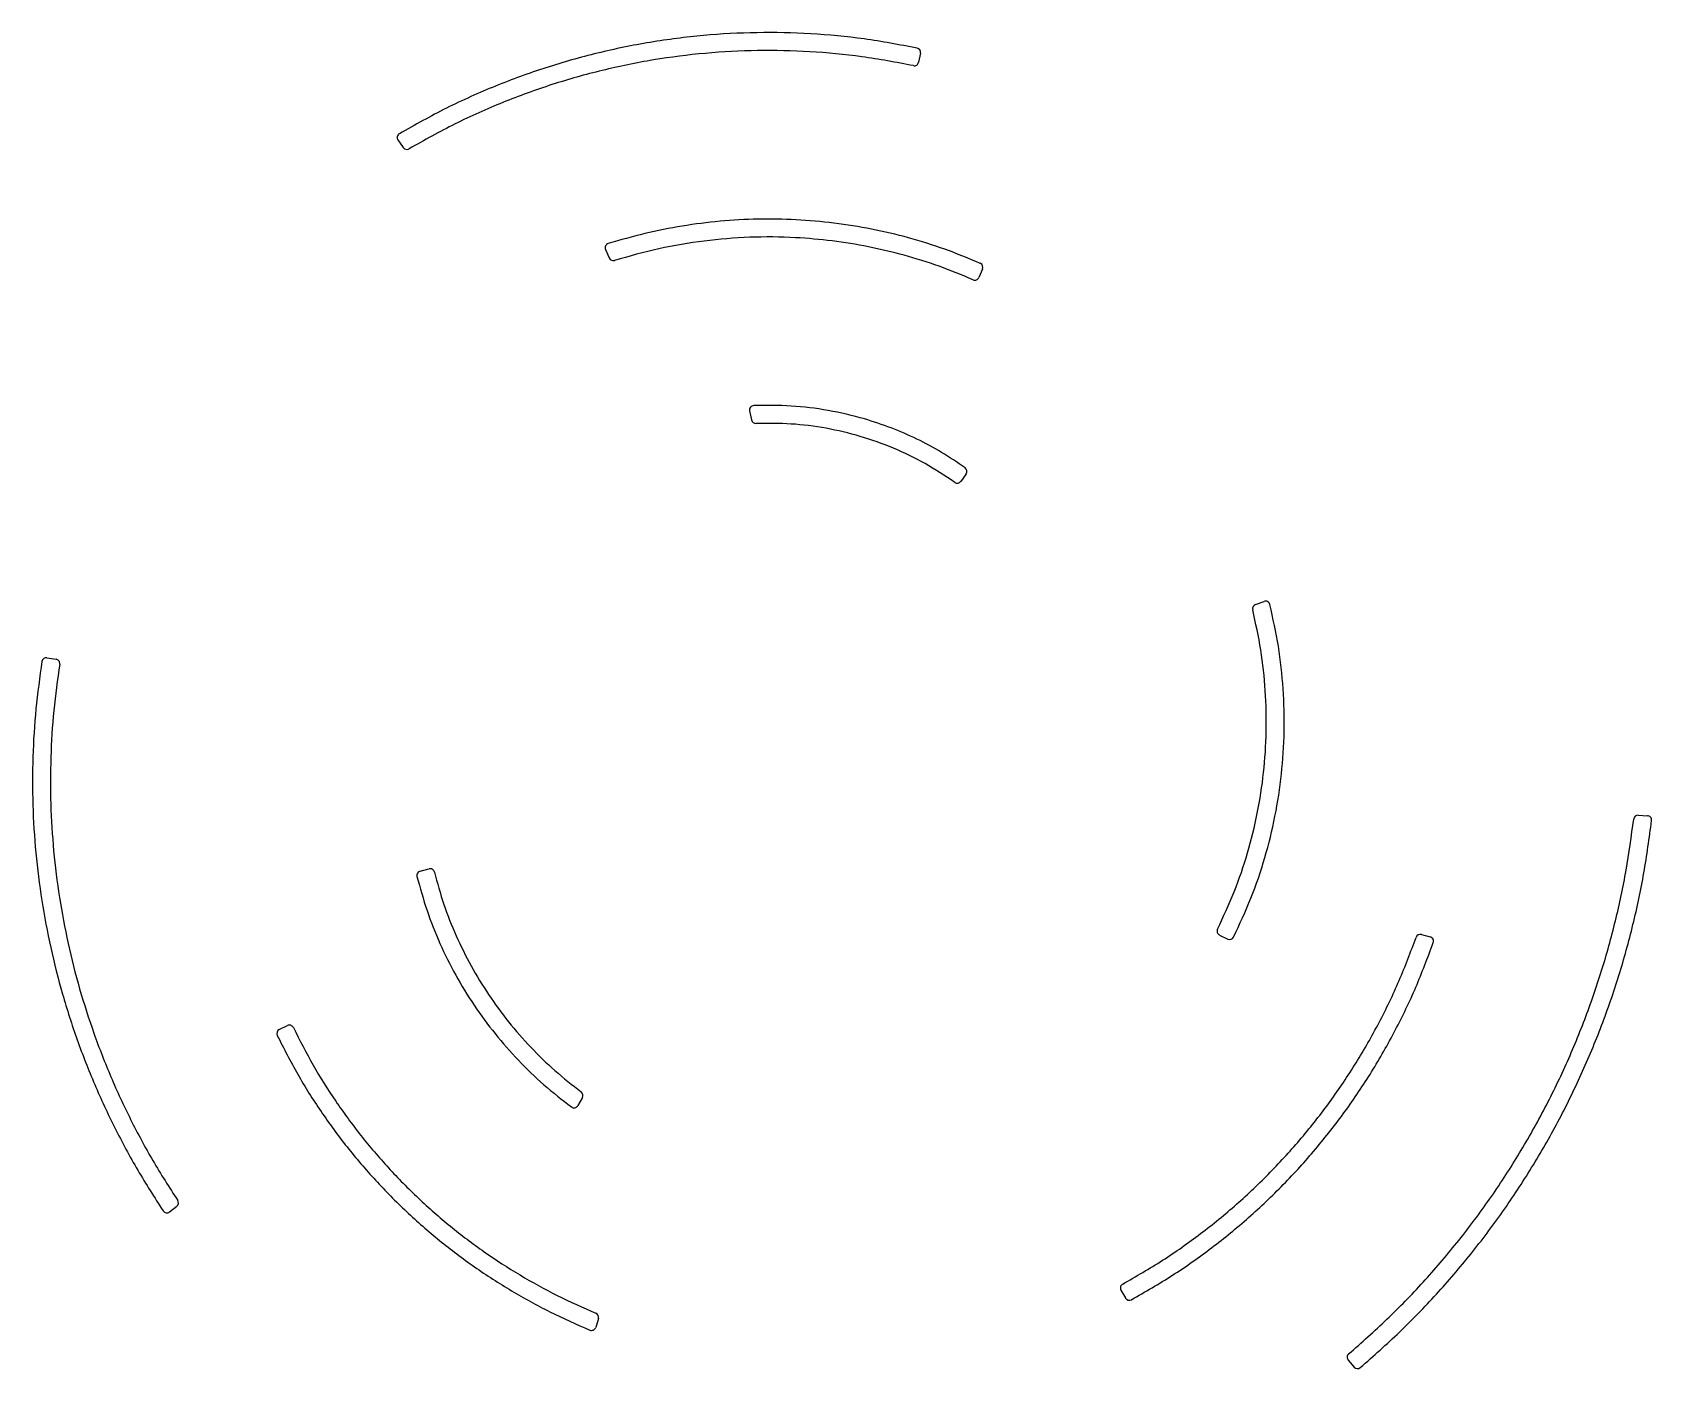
# Model space of a CAD drawing. Header units: millimetres. Extents: x -25.6 to 28.6, y -20.7 to 24.1.
import ezdxf

# ---------------------------------------------------------------- set-up
doc = ezdxf.new("R2010")
doc.units = ezdxf.units.MM

msp = doc.modelspace()

# ---------------------------------------------------------------- linework, layer by layer
at = {"color": 7, "linetype": 'Continuous', "lineweight": 25}
for p, q in [((4.089, 23.377), (4.028, 23.078)), ((-13.398, 20.475), (-13.222, 20.223)), ((-6.451, 16.808), (-6.33, 16.525)), ((6.17, 16.154), (6.05, 15.873)), ((-1.629, 11.406), (-1.567, 11.103)), ((5.62, 9.3), (5.445, 9.049)), ((15.306, 4.922), (15.594, 5.029)), ((-25.147, 3.144), (-24.845, 3.098)), ((28.12, -2.127), (28.426, -2.143)), ((-12.656, -4), (-12.36, -3.924)), ((14.1, -6.137), (14.375, -6.272)), ((20.858, -6.124), (21.155, -6.2)), ((-17.373, -9.302), (-17.098, -9.167)), ((-7.227, -11.577), (-7.377, -11.847)), ((-21.048, -15.407), (-20.805, -15.219)), ((10.803, -18.021), (10.951, -18.288)), ((-6.688, -18.978), (-6.78, -19.271)), ((18.408, -20.368), (18.607, -20.601))]:
    msp.add_line(p, q, dxfattribs=at)
for centre, start, end in [((3.945, 23.407), 348.3875, 78.0317), ((3.884, 23.107), 258.0271, 348.3875), ((-13.277, 20.559), 120.526, 214.8378), ((-13.102, 20.307), 214.8378, 300.4712), ((-6.316, 16.866), 107.3688, 203.2255), ((-6.195, 16.583), 203.2255, 287.2668), ((6.035, 16.212), 336.7746, 66.2923), ((5.914, 15.931), 246.2836, 336.7746), ((-1.485, 11.436), 92.4679, 191.6122), ((-1.423, 11.132), 191.6122, 272.2157), ((5.499, 9.384), 325.1619, 54.4039), ((5.324, 9.133), 234.3819, 325.1619), ((15.357, 4.785), 110.3239, 193.7667), ((15.645, 4.891), 13.8902, 110.3239), ((-25.17, 2.999), 81.2905, 170.9596), ((-24.867, 2.952), 350.9555, 81.2905), ((28.112, -2.274), 87.0964, 173.3553), ((28.418, -2.29), 353.3956, 87.0964), ((-12.619, -4.143), 104.5181, 193.8925), ((-12.323, -4.066), 13.8777, 104.5181), ((14.165, -6.005), 153.322, 243.8702), ((14.44, -6.14), 243.8702, 333.3374), ((20.821, -6.266), 75.4842, 160.6317), ((21.118, -6.343), 340.6992, 75.4842), ((-17.033, -9.299), 25.6986, 116.1292), ((-17.308, -9.434), 116.1292, 205.7053), ((-7.505, -11.775), 233.4129, 330.9663), ((-7.355, -11.506), 330.9663, 53.2424), ((-20.895, -15.103), 307.7415, 33.6483), ((-21.138, -15.29), 213.6964, 307.7415), ((10.932, -17.949), 118.6331, 209.0325), ((11.08, -18.217), 209.0325, 298.6388), ((-6.828, -18.934), 342.5806, 67.3386), ((-6.92, -19.227), 247.4172, 342.5806), ((18.52, -20.273), 130.3372, 220.6448), ((18.719, -20.505), 220.6448, 310.3405)]:
    msp.add_arc(centre, 0.147, start, end, dxfattribs=at)
for points, knots in [([(3.976, 23.551), (3.387, 23.662), (2.209, 23.885), (0.418, 24.05), (-1.38, 24.09), (-3.176, 23.994), (-4.96, 23.765), (-6.722, 23.404), (-8.452, 22.915), (-10.141, 22.298), (-11.784, 21.566), (-12.829, 20.979), (-13.352, 20.686)], [0, 0, 0, 0, 0.0999891, 0.2000179, 0.3000112, 0.4000345, 0.5000458, 0.6000295, 0.7000005, 0.8000127, 0.9000137, 1, 1, 1, 1]), ([(3.853, 22.963), (3.28, 23.072), (2.133, 23.289), (0.388, 23.45), (-1.362, 23.49), (-3.112, 23.397), (-4.849, 23.175), (-6.566, 22.824), (-8.252, 22.349), (-9.897, 21.748), (-11.499, 21.037), (-12.518, 20.466), (-13.027, 20.18)], [0, 0, 0, 0, 0.099956, 0.19996, 0.299933, 0.399944, 0.499949, 0.59994, 0.699924, 0.799956, 0.89998, 1, 1, 1, 1]), ([(6.094, 16.346), (5.702, 16.509), (4.917, 16.834), (3.698, 17.212), (2.457, 17.506), (1.198, 17.708), (-0.072, 17.82), (-1.347, 17.84), (-2.62, 17.769), (-3.884, 17.607), (-5.136, 17.362), (-5.952, 17.125), (-6.36, 17.006)], [0, 0, 0, 0, 0.100015, 0.2, 0.300054, 0.400065, 0.500083, 0.600052, 0.700046, 0.800022, 0.900037, 1, 1, 1, 1]), ([(5.855, 15.796), (5.477, 15.953), (4.721, 16.266), (3.547, 16.63), (2.351, 16.914), (1.138, 17.11), (-0.189, 17.228), (-1.624, 17.24), (-3.155, 17.114), (-4.673, 16.861), (-5.658, 16.582), (-6.151, 16.443)], [0, 0, 0, 0, 0.099959, 0.199905, 0.29993, 0.399925, 0.499937, 0.624935, 0.749947, 0.874969, 1, 1, 1, 1]), ([(5.585, 9.503), (5.326, 9.679), (4.807, 10.031), (3.977, 10.473), (3.115, 10.848), (2.126, 11.182), (1.006, 11.441), (-0.239, 11.598), (-1.074, 11.588), (-1.492, 11.583)], [0, 0, 0, 0, 0.124918, 0.250178, 0.375052, 0.500249, 0.666669, 0.83334, 1, 1, 1, 1]), ([(5.239, 9.013), (4.912, 9.231), (4.26, 9.667), (3.194, 10.177), (2.084, 10.574), (0.935, 10.843), (-0.237, 10.995), (-1.024, 10.988), (-1.417, 10.985)], [0, 0, 0, 0, 0.166359, 0.333054, 0.499786, 0.666295, 0.833115, 1, 1, 1, 1]), ([(14.571, -6.206), (14.774, -5.774), (15.179, -4.911), (15.637, -3.554), (15.98, -2.165), (16.195, -0.75), (16.287, 0.678), (16.25, 2.108), (16.096, 3.531), (15.891, 4.461), (15.788, 4.927)], [0, 0, 0, 0, 0.125043, 0.250074, 0.374976, 0.500098, 0.625093, 0.750074, 0.875042, 1, 1, 1, 1]), ([(14.034, -5.939), (14.228, -5.525), (14.618, -4.697), (15.057, -3.395), (15.388, -2.062), (15.596, -0.704), (15.686, 0.667), (15.652, 2.04), (15.507, 3.408), (15.312, 4.302), (15.214, 4.75)], [0, 0, 0, 0, 0.124951, 0.249915, 0.374795, 0.499889, 0.624898, 0.749919, 0.874952, 1, 1, 1, 1]), ([(-25.315, 3.022), (-25.389, 2.492), (-25.538, 1.431), (-25.635, -0.175), (-25.637, -1.782), (-25.537, -3.387), (-25.337, -4.982), (-25.039, -6.561), (-24.643, -8.119), (-24.151, -9.649), (-23.566, -11.146), (-22.888, -12.603), (-22.128, -14.02), (-21.549, -14.921), (-21.26, -15.372)], [0, 0, 0, 0, 0.083327, 0.166667, 0.250033, 0.333348, 0.416706, 0.500041, 0.58334, 0.666689, 0.750033, 0.833344, 0.916665, 1, 1, 1, 1]), ([(-24.722, 2.929), (-24.795, 2.412), (-24.94, 1.377), (-25.034, -0.189), (-25.037, -1.757), (-24.94, -3.322), (-24.746, -4.879), (-24.455, -6.42), (-24.07, -7.94), (-23.59, -9.434), (-23.02, -10.895), (-22.36, -12.318), (-21.619, -13.701), (-21.055, -14.581), (-20.773, -15.021)], [0, 0, 0, 0, 0.083302, 0.166623, 0.249969, 0.333276, 0.416626, 0.499956, 0.583261, 0.666618, 0.74997, 0.833301, 0.916641, 1, 1, 1, 1]), ([(18.424, -20.161), (18.857, -19.779), (19.723, -19.016), (20.927, -17.771), (22.055, -16.457), (23.097, -15.073), (24.05, -13.628), (24.911, -12.125), (25.676, -10.571), (26.342, -8.973), (26.909, -7.336), (27.37, -5.667), (27.735, -3.973), (27.889, -2.829), (27.966, -2.257)], [0, 0, 0, 0, 0.083291, 0.166636, 0.249972, 0.333288, 0.416627, 0.499963, 0.583268, 0.666622, 0.749972, 0.833299, 0.916654, 1, 1, 1, 1]), ([(18.814, -20.617), (19.257, -20.227), (20.142, -19.446), (21.373, -18.172), (22.527, -16.828), (23.592, -15.413), (24.566, -13.934), (25.446, -12.397), (26.228, -10.808), (26.908, -9.174), (27.487, -7.5), (27.958, -5.793), (28.33, -4.061), (28.486, -2.891), (28.565, -2.307)], [0, 0, 0, 0, 0.083311, 0.166673, 0.250026, 0.333348, 0.416694, 0.500034, 0.583335, 0.666683, 0.750026, 0.833335, 0.916674, 1, 1, 1, 1]), ([(-12.762, -4.178), (-12.657, -4.559), (-12.448, -5.321), (-12.008, -6.423), (-11.481, -7.485), (-10.863, -8.496), (-10.16, -9.45), (-9.378, -10.339), (-8.527, -11.165), (-7.904, -11.65), (-7.593, -11.894)], [0, 0, 0, 0, 0.125059, 0.250101, 0.375128, 0.500135, 0.625125, 0.750099, 0.874924, 1, 1, 1, 1]), ([(-12.18, -4.031), (-12.081, -4.393), (-11.882, -5.118), (-11.464, -6.167), (-10.964, -7.179), (-10.376, -8.143), (-9.708, -9.053), (-8.965, -9.902), (-8.155, -10.691), (-7.564, -11.155), (-7.267, -11.388)], [0, 0, 0, 0, 0.124806, 0.249886, 0.37486, 0.499852, 0.62486, 0.749888, 0.874816, 1, 1, 1, 1]), ([(10.861, -17.82), (11.31, -17.562), (12.209, -17.046), (13.48, -16.147), (14.685, -15.164), (15.813, -14.093), (16.86, -12.942), (17.82, -11.718), (18.688, -10.427), (19.458, -9.075), (20.136, -7.673), (20.5, -6.703), (20.682, -6.217)], [0, 0, 0, 0, 0.099946, 0.199958, 0.299932, 0.39994, 0.499938, 0.599923, 0.699916, 0.799966, 0.899966, 1, 1, 1, 1]), ([(11.15, -18.346), (11.613, -18.08), (12.539, -17.548), (13.848, -16.622), (15.089, -15.609), (16.251, -14.505), (17.328, -13.319), (18.315, -12.058), (19.209, -10.727), (20, -9.335), (20.697, -7.891), (21.07, -6.891), (21.257, -6.391)], [0, 0, 0, 0, 0.099987, 0.200029, 0.300027, 0.40005, 0.500056, 0.600034, 0.70001, 0.800037, 0.900006, 1, 1, 1, 1]), ([(-17.441, -9.497), (-17.219, -9.934), (-16.774, -10.809), (-15.988, -12.053), (-15.119, -13.24), (-14.163, -14.359), (-13.129, -15.406), (-12.021, -16.374), (-10.846, -17.26), (-9.61, -18.057), (-8.323, -18.77), (-7.425, -19.165), (-6.977, -19.363)], [0, 0, 0, 0, 0.100011, 0.199997, 0.300053, 0.400039, 0.500065, 0.600054, 0.700017, 0.800047, 0.90001, 1, 1, 1, 1]), ([(-16.901, -9.235), (-16.686, -9.658), (-16.256, -10.505), (-15.495, -11.71), (-14.654, -12.86), (-13.729, -13.944), (-12.728, -14.958), (-11.656, -15.897), (-10.519, -16.757), (-9.322, -17.53), (-8.075, -18.222), (-7.206, -18.606), (-6.772, -18.798)], [0, 0, 0, 0, 0.099964, 0.199915, 0.299942, 0.39991, 0.499927, 0.599926, 0.699908, 0.799967, 0.899964, 1, 1, 1, 1])]:
    msp.add_open_spline(points, degree=3, knots=knots, dxfattribs=at)

doc.saveas('drawing.dxf')
